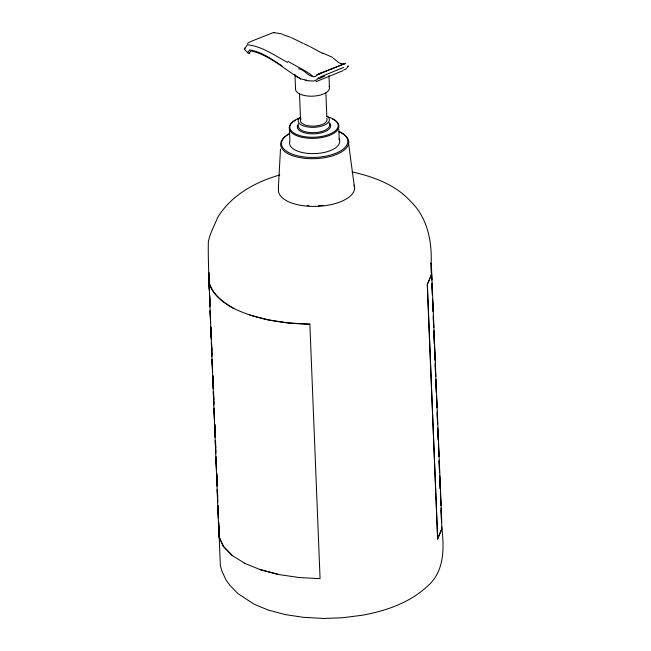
<?xml version="1.0" encoding="UTF-8"?>
<svg xmlns="http://www.w3.org/2000/svg" width="651" height="651" viewBox="0 0 651 651"><rect width="100%" height="100%" fill="white"/><g stroke="black" fill="none" stroke-linecap="round" stroke-linejoin="round"><path stroke-width="0.98" d="M278.343 188.342L280.491 149.112M249.838 53.455L247.893 53.024L244.524 49.313L244.377 48.182M348.342 65.824L347.007 67.541M298.516 577.518L320.08 578.641L309.868 324.141L288.36 322.953L268.057 319.885L249.675 315.084M430.571 262.988L431.369 264.729L441.655 519.197L441.817 529.1L437.659 538.955L427.227 284.471L431.377 274.624L431.214 264.745L431.825 279.946M437.659 538.955L427.382 284.479L431.532 274.624L431.369 264.729M437.505 538.947L441.663 529.1M244.459 48.923L247.429 44.773C262.288 46.351 274.722 55.571 287.579 62.439M318.957 78.747L324.768 76.053M247.543 43.763L248.283 42.771L252.246 40.932L273.371 32.55L281.875 33.844M248.121 51.999L249.683 49.924C261.792 51.893 271.915 59.371 282.005 65.857M248.934 53.545L250.96 50.949C269.937 55.026 284.088 69.372 300.518 78.763M319.413 78.136L318.9 77.672L316.532 79.959L313.709 81.025L309.103 80.805M317.33 74.548L321.903 72.57L316.394 75.215L343.492 64.172M316.557 75.581L315.19 76.639C308.257 77.615 305.034 69.486 298.516 68.803M244.345 48.695L244.979 48.329M347.398 66.809L348.09 66.451M343.899 69.86L346.69 68.583M343.093 70.633L315.995 81.676M320.097 77.07L343.533 67.476M321.635 72.684L345.722 63.245M279.775 174.981C255.208 181.971 230.975 195.308 217.499 217.768C214.415 225.873 209.736 233.473 208.336 242.131C208.084 255.469 208.621 268.806 209.036 282.143M323.124 205.35L318.404 205.765M244.345 563.074L231.919 555.311L223.374 546.458L218.964 536.888L208.645 272.525L209.288 284.682M218.964 536.888L218.793 522.932M307.077 205.57L308.948 205.675M309.835 324.214C283.909 323.661 257.69 319.755 234.051 308.631C223.269 302.65 212.503 294.765 208.808 282.412M341.458 63.904L344.599 64.099M305.14 80.504L308.582 80.789M306.865 80.187L300.624 78.885M259.855 569.576L278.172 574.451L298.565 577.453M273.371 32.55L274.584 32.745M352.093 171.937C373.471 176.6 395.645 184.762 410.61 201.379C427.666 217.694 432.191 241.798 431.125 264.493M278.246 574.385L259.952 569.519L244.223 563.123M332.523 57.329L322.66 53.032M282.583 34.47L290.501 37.327M318.209 78.104L319.169 78.47M342.198 64.286L338.691 62.602L333.149 58.037M303.96 43.739L309.778 46.53M291.379 37.644L303.13 43.34M310.608 46.929L323.262 53.764M312.334 75.768C304.814 69.852 296.164 66.369 287.978 61.308M300.656 78.804L296.384 76.346L294.545 74.572L295.245 75.451M234.165 308.582C220.779 301.592 206.212 289.304 208.8 272.517M232.065 555.27L223.521 546.433L219.127 536.88M354.689 189.067L348.61 143.619M431.947 282.99L432.443 295.155M432.606 299.208L433.094 311.373M433.257 315.434L433.753 327.599M433.875 330.643L434.404 343.818M434.534 346.861L435.063 360.036M435.185 363.079L435.714 376.262M435.844 379.305L436.373 392.48M436.495 395.523L436.992 407.689M437.155 411.741L437.643 423.907M437.806 427.967L438.302 440.133M438.465 444.185L438.953 456.351M439.116 460.403L439.612 472.569M439.734 475.612L440.263 488.795M440.385 491.83L440.922 505.013M441.044 508.057L441.541 522.175M431.287 268.554L431.735 279.735M431.938 284.812L432.354 294.968M432.598 301.063L433.013 311.219M433.257 317.314L433.664 327.477M433.916 333.572L434.323 343.728M434.526 348.806L434.982 359.979M435.185 365.065L435.633 376.237M435.844 381.315L436.292 392.488M436.495 397.566L436.911 407.729M437.155 413.824L437.562 423.98M437.814 430.075L438.221 440.231M438.465 446.326L438.88 456.489M439.083 461.567L439.539 472.74M439.742 477.818L440.19 488.991M440.393 494.076L440.849 505.249M441.053 510.327L441.549 522.509M441.712 526.569C444.234 548.158 444.934 571.822 426.535 587.047C408.73 603.192 385.384 611.053 362.119 615.26L342.035 617.799L323.669 618.45L303.366 617.311L284.975 614.536L268.424 610.125L254.289 604.299L237.949 593.639L229.779 585.184L226.109 580.187L221.763 570.74L220.355 565.532L219.216 537.124M338.854 129.639L339.269 139.916M328.95 75.606L329.382 86.298M325.882 92.947L326.802 115.927M299.493 93.671L300.542 119.735M294.993 75.304L295.505 88.048M289.418 129.175L289.915 141.576M209.687 294.822L209.931 300.908M210.338 311.04L210.582 317.127M210.989 327.266L211.266 334.362M211.632 343.484L211.917 350.58M212.283 359.71L212.56 366.806M212.926 375.928L213.211 383.024M213.577 392.146L213.862 399.242M214.22 408.372L214.505 415.468M214.871 424.59L215.155 431.686M215.522 440.808L215.798 447.912M216.165 457.035L216.449 464.13M216.816 473.253L217.1 480.348M217.458 489.479L217.743 496.575M218.109 505.697L218.394 512.793M208.645 272.525L209.288 288.743M209.532 294.83L209.939 304.969M210.183 311.048L210.582 321.187M210.826 327.266L211.233 337.405M211.477 343.492L211.917 354.64M212.12 359.71L212.568 370.867M212.771 375.936L213.219 387.085M213.414 392.154L213.862 403.303M214.065 408.372L214.513 419.529M214.716 424.598L215.155 435.747M215.359 440.817L215.806 451.973M216.01 457.043L216.449 468.191M216.653 473.261L217.1 484.409M217.304 489.479L217.751 500.635M217.955 505.705L218.394 516.853M218.598 521.923L218.801 526.993M208.963 282.404L209.288 290.509M209.451 294.569L209.939 306.735M210.102 310.787L210.582 322.953M210.745 327.014L211.233 339.179M211.396 343.232L211.917 356.414M212.039 359.458L212.568 372.632M212.69 375.676L213.219 388.859M213.333 391.894L213.862 405.077M213.984 408.12L214.513 421.295M214.635 424.338L215.155 437.521M215.278 440.564L215.806 453.739M215.969 457.799L216.449 469.965M216.612 474.018L217.1 486.183M217.263 490.244L217.751 502.409M217.906 506.462L218.394 518.627M218.557 522.68L219.045 534.845M218.956 526.985L219.061 532.917M329.056 86.29A16.991 7.657 -2.3 0 1 313.619 96.128A16.991 7.657 -2.3 0 1 295.587 88.365M326.745 118.344A13.321 6.005 -2.3 0 1 313.253 126.115A13.321 6.005 -2.3 0 1 301.047 118.718M339.114 138.997A25.096 11.311 -2.3 0 1 316.305 153.522A25.096 11.311 -2.3 0 1 289.679 142.04M327.184 116.244A15.616 7.039 -2.3 0 1 323.759 125.374A15.616 7.039 -2.3 0 1 303.488 125.912A15.616 7.039 -2.3 0 1 300.567 116.944M354.469 189.531A38.116 17.186 -2.3 0 1 313.05 206.408A38.116 17.186 -2.3 0 1 278.604 188.806M354.079 185.047A38.116 17.186 -2.3 0 1 354.624 187.732M332.262 118.938A24.836 11.197 -2.3 0 1 331.53 134.529A24.836 11.197 -2.3 0 1 297.043 135.839A24.836 11.197 -2.3 0 1 295.383 120.345M297.743 119.206A24.836 11.197 -2.3 0 1 299.501 118.515M339.073 131.779A34.08 15.364 -2.3 0 1 339.106 153.245A34.08 15.364 -2.3 0 1 291.583 155.329A34.08 15.364 -2.3 0 1 289.085 133.984M329.194 122.648A16.739 7.543 -2.3 0 1 314.246 133.837A16.739 7.543 -2.3 0 1 298.638 123.812M339.285 131.624A33.168 14.957 -2.3 0 1 337.796 152.407A33.168 14.957 -2.3 0 1 291.851 154.018A33.168 14.957 -2.3 0 1 289.736 133.365M326.468 116.521A24.233 10.929 -2.3 0 1 332.694 132.658A24.233 10.929 -2.3 0 1 295.985 134.171A24.233 10.929 -2.3 0 1 300.713 117.587M329.276 123.527A15.689 7.071 -2.3 0 1 315.019 132.609A15.689 7.071 -2.3 0 1 298.37 125.44"/></g></svg>
